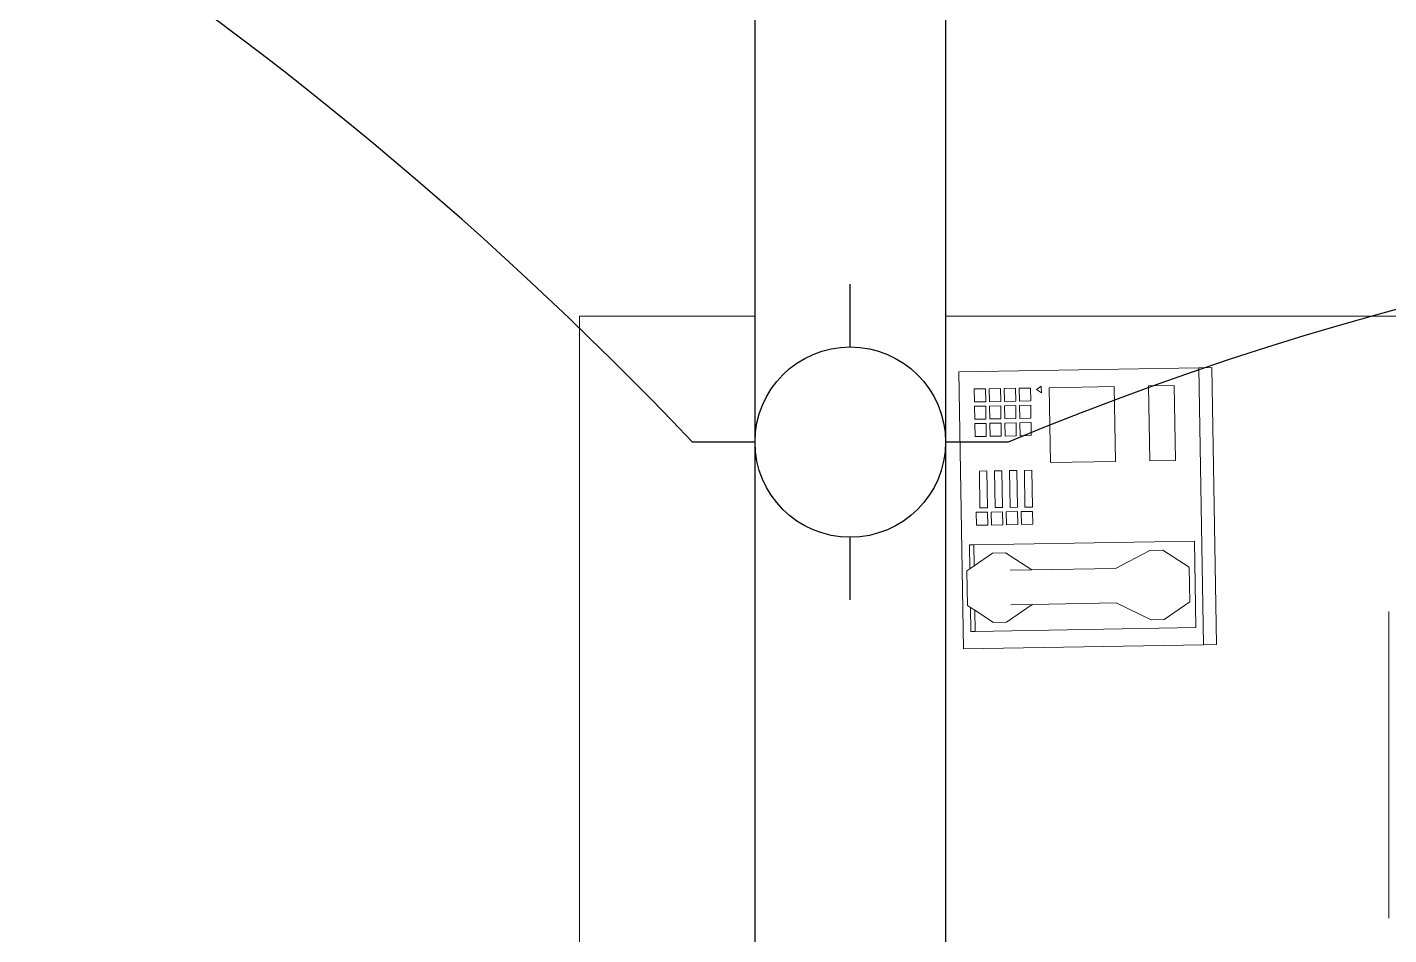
# Model space of a CAD drawing. Header units: metres. Extents: x -17 to 101, y 0 to 79.
# Drawn here: x 10.283 to 11.281, y 24.34 to 25.006 of the extents above; entities that cross this region are included whole.
import ezdxf

# ---------------------------------------------------------------- set-up
doc = ezdxf.new("R2010")
doc.units = ezdxf.units.M
doc.set_wipeout_variables(frame=1)
doc.layers.add('ALUMBRADO', color=1, linetype='Continuous', lineweight=30)
doc.layers.add('Cotas varias El', color=253, linetype='Continuous', lineweight=13)

# ---------------------------------------------------------------- blocks, each defined once
blk = doc.blocks.new('ADOSADO')
at = {"color": 1, "lineweight": 25}
blk.add_wipeout([(-0.63, 0.015), (0.64, 0.015), (0.64, 0.155), (-0.63, 0.155)], dxfattribs=at).dxf.layer = 'ALUMBRADO'
at = {"layer": 'ALUMBRADO', "lineweight": 25}
for points in [[(0.005, 0.15484), (0.005, 0.20071)], [(-0.11071, 0.085), (-0.06484, 0.085)], [(0.07484, 0.085), (0.12071, 0.085)], [(0.005, -0.03071), (0.005, 0.01516)]]:
    blk.add_lwpolyline(points, dxfattribs=at)
at = {"layer": 'ALUMBRADO', "color": 1, "lineweight": 25}
blk.add_lwpolyline([(-0.63, 0.015), (0.64, 0.015), (0.64, 0.155), (-0.63, 0.155)], close=True, dxfattribs=at)
at = {"layer": 'ALUMBRADO', "lineweight": 25}
blk.add_circle((0.005, 0.085), 0.06984, dxfattribs=at)

msp = doc.modelspace()

# ---------------------------------------------------------------- linework, layer by layer
at = {"layer": 'Cotas varias El'}
for p, q in [((10.96562, 24.75306), (11.14157, 24.75605)), ((10.96907, 24.54989), (10.96562, 24.75306)), ((11.15109, 24.75621), (11.14157, 24.75605)), ((11.14157, 24.75605), (11.14502, 24.55288)), ((11.15109, 24.75621), (11.15454, 24.55304)), ((10.98508, 24.74069), (10.97683, 24.74055)), ((10.97683, 24.74055), (10.97699, 24.73103)), ((10.98524, 24.73117), (10.98508, 24.74069)), ((10.99608, 24.74088), (10.98783, 24.74074)), ((10.98783, 24.74074), (10.98799, 24.73121)), ((10.99624, 24.73135), (10.99608, 24.74088)), ((11.00707, 24.74106), (10.99882, 24.74092)), ((10.99882, 24.74092), (10.99899, 24.7314)), ((11.00723, 24.73154), (11.00707, 24.74106)), ((11.01807, 24.74125), (11.00982, 24.74111)), ((11.00982, 24.74111), (11.00998, 24.73159)), ((11.01823, 24.73173), (11.01807, 24.74125)), ((11.02246, 24.74007), (11.02599, 24.74251)), ((11.02607, 24.73775), (11.02246, 24.74007)), ((11.02599, 24.74251), (11.02607, 24.73775)), ((11.0794, 24.74229), (11.03182, 24.74148)), ((11.03182, 24.74148), (11.03275, 24.68653)), ((11.08034, 24.68734), (11.0794, 24.74229)), ((11.12339, 24.74304), (11.10467, 24.74272)), ((11.10467, 24.74272), (11.1056, 24.68777)), ((11.12433, 24.68809), (11.12339, 24.74304)), ((10.97699, 24.73103), (10.98524, 24.73117)), ((10.98529, 24.72799), (10.97705, 24.72785)), ((10.97705, 24.72785), (10.97721, 24.71833)), ((10.98546, 24.71847), (10.98529, 24.72799)), ((10.98799, 24.73121), (10.99624, 24.73135)), ((10.99629, 24.72818), (10.98804, 24.72804)), ((10.98804, 24.72804), (10.98821, 24.71852)), ((10.99645, 24.71866), (10.99629, 24.72818)), ((10.99899, 24.7314), (11.00723, 24.73154)), ((11.00729, 24.72837), (10.99904, 24.72823)), ((10.99904, 24.72823), (10.9992, 24.7187)), ((11.00745, 24.71884), (11.00729, 24.72837)), ((11.00998, 24.73159), (11.01823, 24.73173)), ((11.01829, 24.72855), (11.01004, 24.72841)), ((11.01004, 24.72841), (11.0102, 24.71889)), ((11.01845, 24.71903), (11.01829, 24.72855)), ((10.97721, 24.71833), (10.98546, 24.71847)), ((10.98821, 24.71852), (10.99645, 24.71866)), ((10.9992, 24.7187), (11.00745, 24.71884)), ((11.0102, 24.71889), (11.01845, 24.71903)), ((10.98551, 24.71529), (10.97726, 24.71515)), ((10.97726, 24.71515), (10.97742, 24.70563)), ((10.98567, 24.70577), (10.98551, 24.71529)), ((10.99651, 24.71548), (10.98826, 24.71534)), ((10.98826, 24.71534), (10.98842, 24.70582)), ((10.99667, 24.70596), (10.99651, 24.71548)), ((11.0075, 24.71567), (10.99926, 24.71553)), ((10.99926, 24.71553), (10.99942, 24.706)), ((11.00767, 24.70614), (11.0075, 24.71567)), ((11.0185, 24.71585), (11.01025, 24.71571)), ((11.01025, 24.71571), (11.01041, 24.70619)), ((11.01866, 24.70633), (11.0185, 24.71585)), ((10.97742, 24.70563), (10.98567, 24.70577)), ((10.98842, 24.70582), (10.99667, 24.70596)), ((10.99942, 24.706), (11.00767, 24.70614)), ((11.01041, 24.70619), (11.01866, 24.70633)), ((11.03275, 24.68653), (11.08034, 24.68734)), ((11.1056, 24.68777), (11.12433, 24.68809)), ((10.9861, 24.68037), (10.9806, 24.68028)), ((10.9806, 24.68028), (10.98106, 24.6533)), ((10.98656, 24.65339), (10.9861, 24.68037)), ((10.9971, 24.68056), (10.9916, 24.68047)), ((10.9916, 24.68047), (10.99206, 24.65348)), ((10.99756, 24.65358), (10.9971, 24.68056)), ((11.0081, 24.68075), (11.0026, 24.68065)), ((11.0026, 24.68065), (11.00306, 24.65367)), ((11.00855, 24.65376), (11.0081, 24.68075)), ((11.01909, 24.68093), (11.01359, 24.68084)), ((11.01359, 24.68084), (11.01405, 24.65386)), ((11.01955, 24.65395), (11.01909, 24.68093)), ((10.98661, 24.65022), (10.97837, 24.65008)), ((10.97837, 24.65008), (10.97853, 24.64055)), ((10.98106, 24.6533), (10.98656, 24.65339)), ((10.98678, 24.64069), (10.98661, 24.65022)), ((10.99761, 24.6504), (10.98936, 24.65026)), ((10.98936, 24.65026), (10.98953, 24.64074)), ((10.99206, 24.65348), (10.99756, 24.65358)), ((10.99777, 24.64088), (10.99761, 24.6504)), ((11.00861, 24.65059), (11.00036, 24.65045)), ((11.00036, 24.65045), (11.00052, 24.64093)), ((11.00306, 24.65367), (11.00855, 24.65376)), ((11.00877, 24.64107), (11.00861, 24.65059)), ((11.01961, 24.65078), (11.01136, 24.65064)), ((11.01136, 24.65064), (11.01152, 24.64111)), ((11.01405, 24.65386), (11.01955, 24.65395)), ((11.01977, 24.64125), (11.01961, 24.65078)), ((10.97853, 24.64055), (10.98678, 24.64069)), ((10.98953, 24.64074), (10.99777, 24.64088)), ((11.00052, 24.64093), (11.00877, 24.64107)), ((11.01152, 24.64111), (11.01977, 24.64125)), ((10.97645, 24.62623), (11.13823, 24.62897)), ((11.13823, 24.62897), (11.1393, 24.56548)), ((10.97327, 24.62617), (10.97645, 24.62623)), ((10.97357, 24.60861), (10.97327, 24.62617)), ((10.97671, 24.61078), (10.97645, 24.62623)), ((10.97671, 24.61078), (10.9902, 24.62011)), ((10.99973, 24.62027), (10.9902, 24.62011)), ((10.99973, 24.62027), (11.01899, 24.6079)), ((11.08049, 24.60894), (11.10567, 24.62207)), ((11.11519, 24.62223), (11.10567, 24.62207)), ((11.11519, 24.62223), (11.13446, 24.60986)), ((10.97137, 24.60709), (10.97357, 24.60861)), ((10.9718, 24.58169), (10.97137, 24.60709)), ((10.97357, 24.60861), (10.97671, 24.61078)), ((11.01899, 24.6079), (11.00312, 24.60763)), ((11.08049, 24.60894), (11.01899, 24.6079)), ((11.13446, 24.60986), (11.13489, 24.58446)), ((10.97405, 24.58025), (10.9718, 24.58169)), ((10.97435, 24.56268), (10.97405, 24.58025)), ((10.97726, 24.57818), (10.97405, 24.58025)), ((10.97752, 24.56274), (10.97726, 24.57818)), ((10.99106, 24.56932), (10.97726, 24.57818)), ((11.01942, 24.5825), (11.00059, 24.56948)), ((11.00355, 24.58223), (11.01942, 24.5825)), ((11.01942, 24.5825), (11.08092, 24.58354)), ((11.08092, 24.58354), (11.10653, 24.57128)), ((11.13489, 24.58446), (11.11606, 24.57144)), ((11.00059, 24.56948), (10.99106, 24.56932)), ((11.11606, 24.57144), (11.10653, 24.57128)), ((10.97435, 24.56268), (10.97752, 24.56274)), ((10.97752, 24.56274), (11.1393, 24.56548)), ((11.14502, 24.55288), (10.96907, 24.54989)), ((11.15454, 24.55304), (11.14502, 24.55288))]:
    msp.add_line(p, q, dxfattribs=at)
at = {"layer": 'Cotas varias El', "linetype": 'ByBlock'}
msp.add_line((11.28076, 24.57733), (11.28076, 24.35233), dxfattribs=at)
at = {"layer": 'Cotas varias El'}
msp.add_lwpolyline([(10.68739, 23.29394), (10.68739, 24.79394), (11.28739, 24.79394), (11.28739, 23.29394), (10.68739, 23.29394)], dxfattribs=at)

# ---------------------------------------------------------------- next in the draw order: block references
at = {"layer": 'ALUMBRADO', "lineweight": 25, "rotation": 90}
msp.add_blockref('ADOSADO', (10.97094, 24.69659), dxfattribs=at)

# ---------------------------------------------------------------- next in the draw order: linework, layer by layer
at = {"layer": 'ALUMBRADO', "lineweight": 25}
for centre, radius, start, end in [((8.80033, 22.83185), 2.71596, 43.50586, 100.38193), ((11.89248, 22.56016), 2.31933, 67.41308, 112.58692)]:
    msp.add_arc(centre, radius, start, end, dxfattribs=at)

doc.saveas('drawing.dxf')
